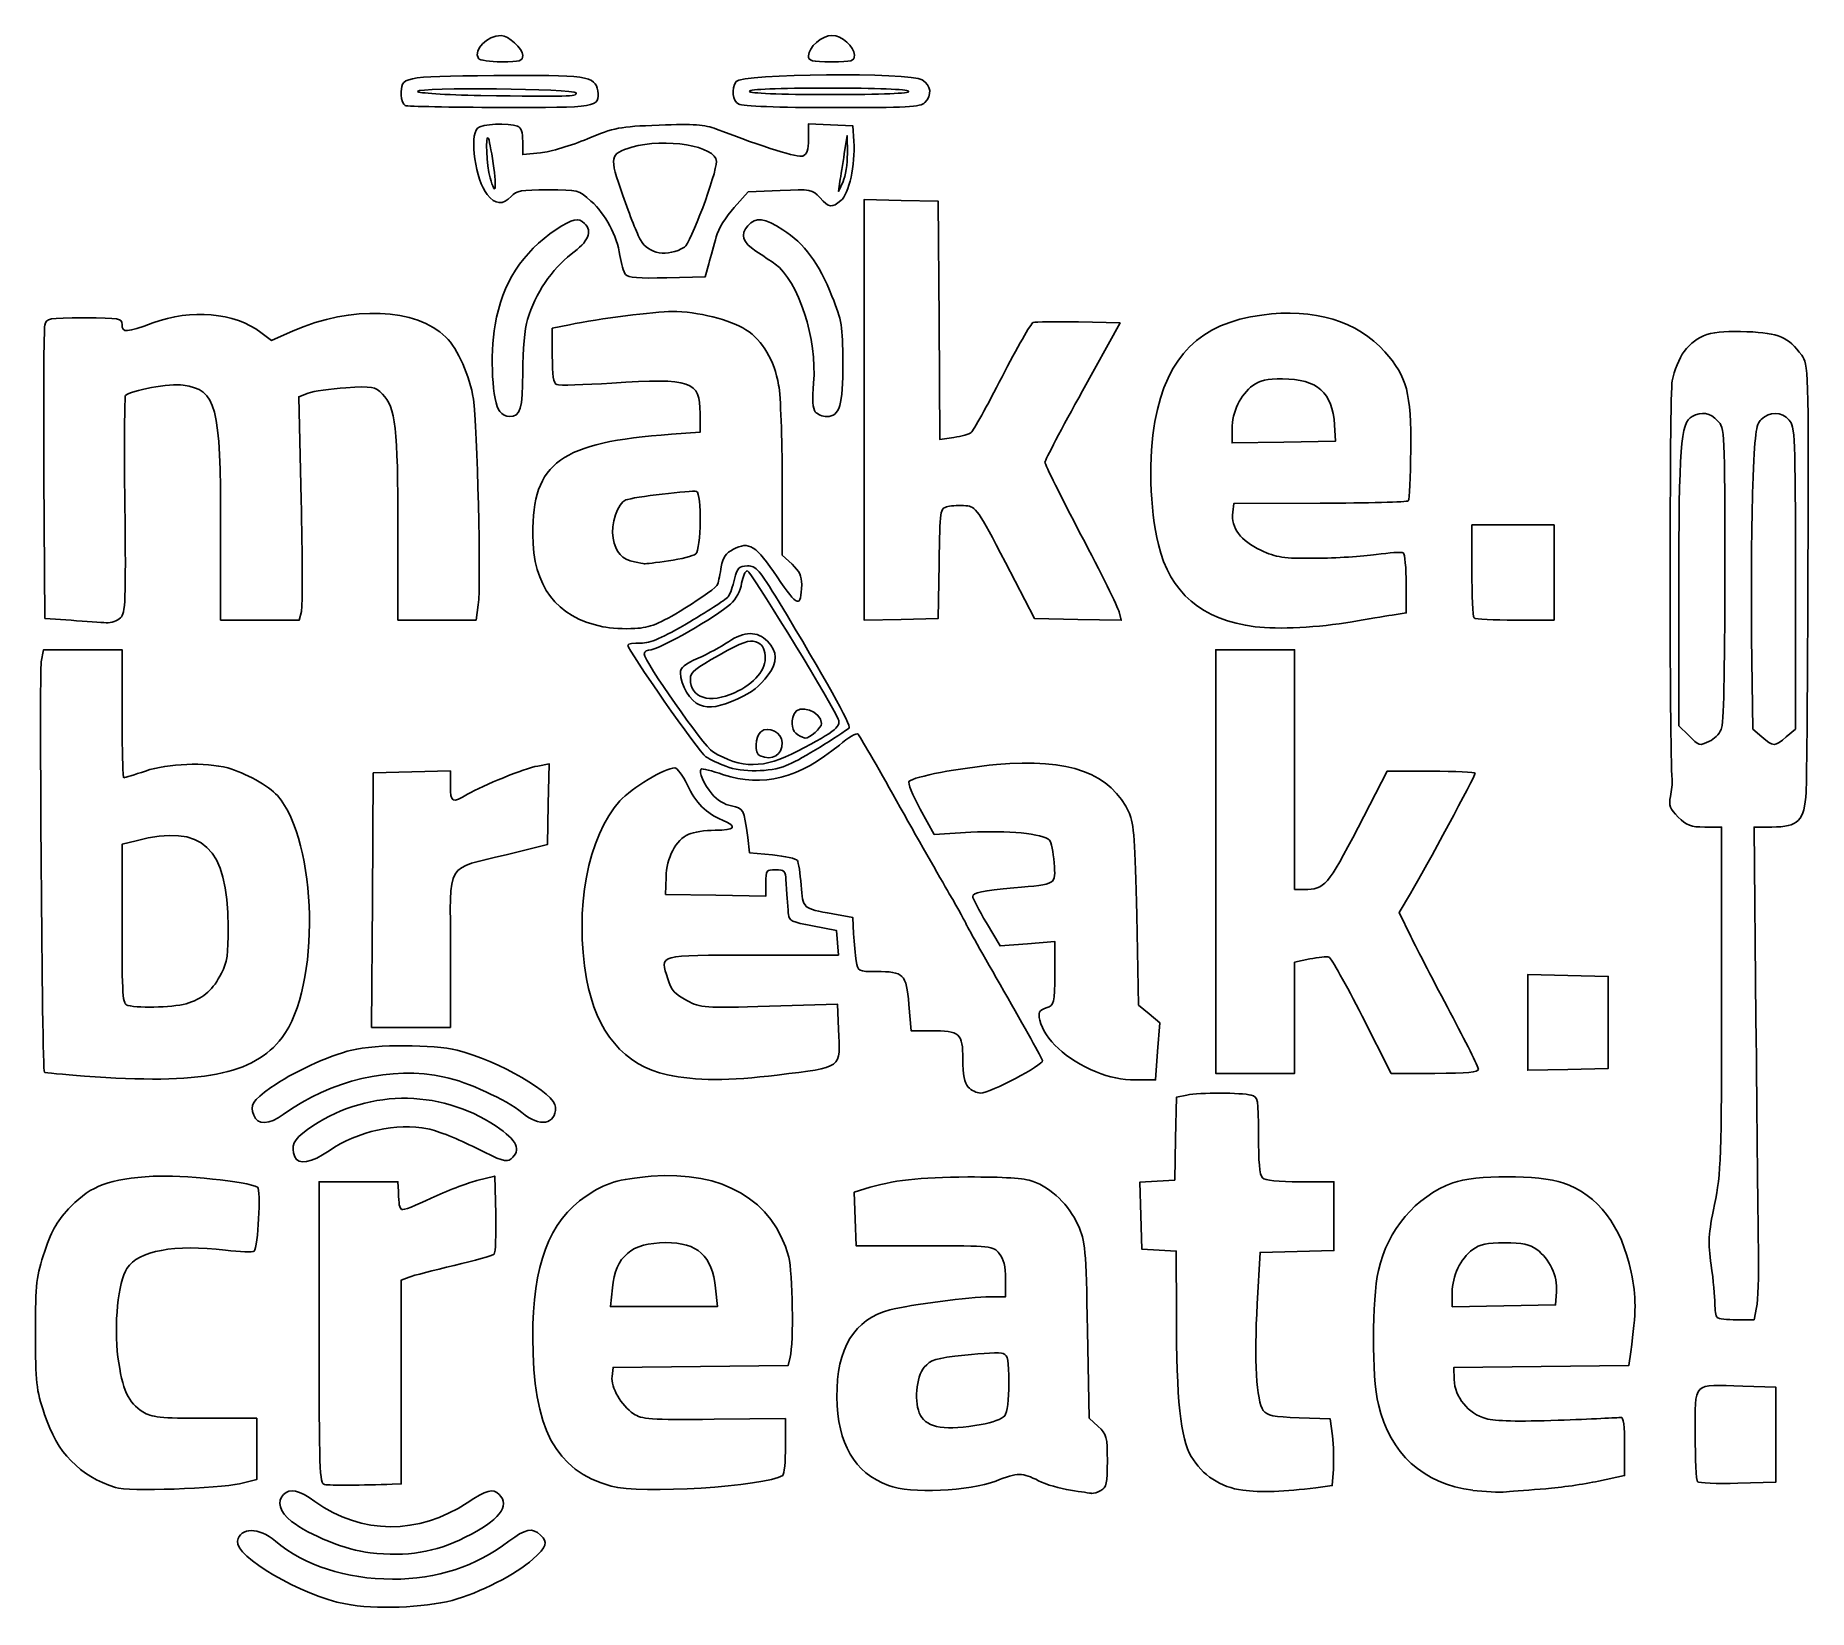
# Model space of a CAD drawing. Header units: millimetres. Extents: x 0 to 75, y -0.1 to 66.5.
import ezdxf

# ---------------------------------------------------------------- set-up
doc = ezdxf.new("R2010")
doc.units = ezdxf.units.MM
doc.layers.add('Layer_1', color=7, linetype='CONTINUOUS')

msp = doc.modelspace()

# ---------------------------------------------------------------- linework, layer by layer
at = {"layer": 'Layer_1', "color": 7}
for points in [[(18.751312, 65.505153)], [(32.707104, 65.618562)], [(22.882937, 64.045923)], [(36.942211, 64.115351)], [(15.662531, 63.513033)], [(29.756417, 63.57105)], [(34.350857, 61.477087)], [(19.376124, 61.066195)], [(27.464057, 57.524518)], [(24.970611, 56.3699)], [(19.654122, 50.577518)], [(32.994927, 50.564708)], [(26.79491, 44.26451)], [(1.533963, 41.750285)], [(24.008481, 41.47923)], [(51.591524, 41.480352)], [(60.848589, 41.852107)], [(29.582847, 38.690243)], [(28.102403, 38.171153)], [(32.255825, 36.910697)], [(74.043747, 36.818041)], [(30.658995, 36.019549)], [(32.246772, 36.218802)], [(70.801233, 36.637154)], [(29.214157, 35.578403)], [(63.116569, 24.749677), (63.116569, 26.771639), (64.817552, 26.732649), (66.518541, 26.693659), (66.518541, 24.749673), (66.518541, 22.805687), (64.817552, 22.766697), (63.116569, 22.727707)], [(6.507229, 25.575707)], [(26.747275, 22.535189)], [(2.095405, 22.483798)], [(39.463152, 22.018207)], [(10.990997, 19.067936)], [(71.123975, 12.275756)], [(40.006259, 7.749034)], [(70.294962, 5.328805)], [(3.408488, 5.083441)], [(12.250802, 5.215824)], [(24.368871, 5.142348)], [(51.064687, 4.973856)], [(14.16983, 2.328066)]]:
    msp.add_lwpolyline(points, close=True, dxfattribs=at)
for points in [[(32.707104, 62.103919), (32.707104, 62.739479), (33.644383, 62.698419), (34.581663, 62.657359), (34.623853, 62.000322)], [(34.350883, 61.477087), (34.340883, 62.240795), (34.221473, 61.477087)], [(20.626637, 61.998222), (20.626637, 61.438228), (21.381602, 61.516148)], [(34.039102, 60.29681), (33.976142, 59.880242), (34.168485, 60.29681)], [(31.507871, 59.924271), (30.163198, 59.865461), (29.562893, 59.202408)], [(35.067658, 50.64632), (35.067658, 59.542198), (36.629787, 59.502938), (38.191917, 59.463678), (38.228337, 54.428786), (38.264817, 49.393889), (38.853223, 49.483639)], [(28.491583, 56.825407), (28.333111, 56.269985), (26.722065, 56.231045)], [(9.555769, 53.924287), (10.005521, 53.581245), (10.921488, 53.984787)], [(21.876341, 52.942459), (21.876341, 54.098033), (22.605333, 54.247299)], [(44.126925, 54.36508), (45.881563, 54.32603), (44.293153, 51.451356)], [(11.554201, 51.35435), (11.160268, 51.199431), (11.261131, 46.84378)], [(26.909868, 49.614281), (28.124856, 49.699261), (28.124856, 50.498411)], [(38.229983, 44.152974), (38.191933, 41.828941), (36.629803, 41.789681), (35.067675, 41.750421), (35.067658, 50.64632)], [(50.619744, 49.844368), (50.619529, 49.250708), (52.806512, 49.288968), (54.99349, 49.327228), (54.949139, 50.012287)], [(1.533935, 41.750285), (0.423085, 41.828965), (0.384515, 47.869198)], [(31.59626, 47.69113), (31.59626, 44.509227), (32.012828, 44.120091)], [(54.335079, 46.701646), (50.688956, 46.688946), (50.645916, 46.316309)], [(60.756017, 43.865516), (60.756017, 45.786358), (62.491717, 45.786358), (64.227421, 45.786358), (64.227421, 43.77295), (64.227421, 41.759537), (62.584288, 41.759537)], [(11.270531, 42.123832), (11.179101, 41.75954), (9.515509, 41.75954), (7.851882, 41.75954), (7.851882, 45.640729)], [(18.748983, 42.412131), (18.651113, 41.75954), (17.000612, 41.75954), (15.350105, 41.75954), (15.350105, 45.640674)], [(45.841929, 42.104624), (45.930609, 41.751275), (44.09599, 41.790115), (42.261364, 41.828955), (41.035277, 44.189509)], [(74.043735, 36.81805), (74.433333, 37.153115), (74.433333, 43.537902)], [(57.978904, 43.290987), (57.978904, 42.061682), (57.388766, 41.973002)], [(69.503944, 43.061128), (69.503944, 37.294762), (69.909832, 36.888874)], [(0.268644, 39.989594), (0.366244, 40.509833), (2.026223, 40.509833), (3.686203, 40.509833), (3.686203, 37.802139)], [(49.925247, 31.553619), (49.925247, 40.509833), (51.591519, 40.509833), (53.257791, 40.509833), (53.257791, 35.441591), (53.257791, 30.373342), (53.665322, 30.373342)], [(72.582508, 41.018295), (72.628218, 37.152828), (73.017816, 36.817905)], [(14.272341, 29.922063), (14.308711, 35.302731), (15.940267, 35.341831), (17.571828, 35.380931), (17.571828, 34.751673)], [(21.262959, 35.591711), (21.746315, 35.682391), (21.707215, 33.977273), (21.668115, 32.272154), (19.932416, 31.843437)], [(55.94145, 32.996795), (57.167123, 35.372159), (59.030996, 35.372159)], [(39.565245, 32.788831), (38.022602, 32.698541), (37.43155, 33.769264)], [(71.309131, 25.75636), (71.309079, 33.011587), (70.604117, 33.011587)], [(73.440713, 33.011587), (72.687064, 33.011587), (72.766254, 24.923224)], [(4.27634, 32.432954), (3.686202, 32.281237), (3.686202, 28.90749)], [(31.186736, 31.830625), (30.220692, 31.927645), (30.137192, 32.57377)], [(53.903538, 27.433744), (53.257791, 27.296024), (53.257791, 24.946717), (53.257791, 22.597409), (51.591519, 22.597409), (49.925247, 22.597409), (49.925247, 31.553619)], [(26.685386, 30.886171), (26.666856, 30.165061), (28.784412, 30.126751), (30.901963, 30.088441), (30.901963, 30.647479)], [(58.153493, 30.194822), (57.67506, 29.391448), (58.169053, 28.389695)], [(17.571862, 27.799581), (17.571862, 24.54135), (15.903963, 24.54135), (14.236064, 24.54135), (14.272341, 29.922063)], [(34.61657, 28.498358), (34.58167, 29.192205), (33.735912, 29.342872)], [(46.583219, 29.281665), (46.662129, 25.482297), (47.108669, 25.109834), (47.555209, 24.737366), (47.469899, 23.528529), (47.384589, 22.319692), (46.537367, 22.322792)], [(32.880636, 28.828891), (33.887343, 28.637682), (33.930433, 28.116976), (33.973523, 27.596264), (30.350528, 27.596264)], [(43.121306, 26.841543), (43.121306, 28.176576), (41.965406, 28.080296), (40.809507, 27.984006), (40.229707, 28.959953)], [(31.064264, 25.439374), (33.934298, 25.528364), (33.980218, 24.468615)], [(37.871835, 24.402536), (37.047499, 24.402536), (36.950579, 25.513616)], [(59.191499, 22.597413), (57.349268, 22.597413), (56.113272, 25.021517)], [(44.869926, 22.663289), (44.869926, 22.663488)], [(48.262559, 12.418949), (48.258859, 15.084669), (47.529866, 15.126649), (46.800873, 15.168639), (46.761403, 16.584493), (46.721943, 18.000341), (47.455711, 18.042481), (48.18948, 18.084621), (48.22821, 19.838483), (48.26694, 21.592346), (48.696843, 21.678326)], [(9.254212, 20.827231), (9.254212, 20.826994)], [(12.017562, 11.637945), (12.017562, 18.015139), (13.683835, 18.015139), (15.350107, 18.015139), (15.367477, 17.598571)], [(18.682666, 18.062996), (19.446369, 18.25557), (19.485679, 16.654201)], [(53.49376, 18.015132), (54.923977, 18.015132), (54.923977, 16.561691), (54.923977, 15.10825), (53.361849, 15.069), (51.79972, 15.02974), (51.678594, 12.84992)], [(37.612913, 15.307284), (34.720517, 15.307284), (34.680367, 16.440291), (34.640217, 17.573298), (35.096912, 17.71559)], [(15.818162, 13.981495), (15.488959, 13.856333), (15.488959, 9.548356), (15.488959, 5.240384), (15.107107, 5.226634)], [(24.418453, 13.528862), (24.336893, 12.738609), (26.597444, 12.738609), (28.85799, 12.738609), (28.778061, 13.513071)], [(40.3789, 13.154016), (41.038466, 13.155016), (41.038466, 13.903343)], [(59.923095, 13.325259), (59.922879, 12.731599), (62.109863, 12.769859), (64.296846, 12.808119), (64.334822, 13.363502)], [(72.791513, 12.703898), (72.685129, 12.183186), (71.950819, 12.183186)], [(44.505372, 11.732697), (44.579242, 8.019251), (44.961099, 7.665539)], [(31.933064, 10.594591), (31.844994, 10.243682), (28.145088, 10.206732), (24.445182, 10.169782), (24.400942, 9.784986)], [(67.471211, 10.831393), (67.390151, 10.243491), (63.691184, 10.206541), (59.992212, 10.169591), (60.007742, 9.652433)], [(72.211637, 9.377231), (73.600195, 9.336661), (73.600195, 7.323248), (73.600195, 5.309835), (71.99595, 5.270945)], [(7.192317, 8.018006), (9.3793, 8.017486), (9.3793, 6.722202), (9.3793, 5.426919), (8.650302, 5.24937)], [(28.714987, 7.975771), (31.735101, 8.003481), (31.735101, 6.838429)], [(53.446301, 8.039107), (54.768418, 7.991297), (54.856538, 7.275425)], [(67.212734, 6.83853), (67.212734, 5.590306), (66.101884, 5.357248)], [(54.899628, 5.866541), (54.854598, 5.173529), (54.160316, 5.082449)], [(43.786458, 4.973746), (43.786508, 4.97393)], [(60.793461, 4.969932), (60.79355, 4.970151)], [(13.130448, 0.167175), (13.130448, 0.16744)]]:
    msp.add_lwpolyline(points, dxfattribs=at)
for points in [[(18.751312, 65.505153), (18.526515, 65.868883), (19.127165, 66.475902), (19.711877, 66.475902)], [(19.711877, 66.475902), (20.019736, 66.475902), (20.626637, 65.916468), (20.626637, 65.632689)], [(32.707104, 65.618562), (32.707104, 65.975831), (33.284248, 66.475902), (33.696581, 66.475902)], [(33.696581, 66.475902), (34.119358, 66.475902), (34.65109, 66.008772), (34.65109, 65.637358)], [(19.732266, 65.365055), (19.240361, 65.365055), (18.798933, 65.428095), (18.751312, 65.505153)], [(20.626637, 65.632689), (20.626637, 65.396115), (20.52284, 65.365055), (19.732266, 65.365055)], [(33.6791, 65.365055), (32.830613, 65.365055), (32.707104, 65.397265), (32.707104, 65.618562)], [(34.65109, 65.637358), (34.65109, 65.392792), (34.55209, 65.365055), (33.6791, 65.365055)], [(15.491086, 63.953352), (15.495786, 64.747869), (15.444116, 64.737022), (19.406416, 64.777399)], [(19.406416, 64.777399), (23.323835, 64.817319), (23.707031, 64.761589), (23.796269, 64.138946)], [(29.756417, 63.571049), (29.492506, 63.724764), (29.439484, 64.199803), (29.649177, 64.531919)], [(29.649177, 64.531919), (29.852578, 64.854076), (37.030017, 64.920511), (37.512007, 64.604699)], [(37.512007, 64.604699), (37.894743, 64.353923), (37.942107, 63.954804), (37.626573, 63.639274)], [(15.662531, 63.513032), (15.567071, 63.551552), (15.489921, 63.749697), (15.491086, 63.953352)], [(22.882937, 64.045923), (22.837487, 64.227159), (16.183243, 64.292532), (16.183243, 64.111743)], [(16.183243, 64.111743), (16.183243, 64.037973), (17.330677, 63.963648), (18.856221, 63.938594)], [(18.856221, 63.938594), (22.564451, 63.877694), (22.922728, 63.887244), (22.882937, 64.045923)], [(23.796269, 64.138946), (23.896944, 63.436475), (23.802169, 63.420232), (19.672353, 63.432033)], [(33.532048, 64.254207), (31.408388, 64.254207), (30.207696, 64.204057), (30.207696, 64.115351)], [(30.207696, 64.115351), (30.207696, 64.026551), (31.43699, 63.976495), (33.617865, 63.976495)], [(36.942211, 64.115351), (36.888871, 64.201661), (35.598498, 64.254207), (33.532048, 64.254207)], [(33.617865, 63.976495), (35.855949, 63.976495), (36.998534, 64.024225), (36.942211, 64.115351)], [(19.672353, 63.432033), (17.562417, 63.438033), (15.757994, 63.474513), (15.662531, 63.513033)], [(33.703897, 63.425294), (31.44704, 63.427894), (29.904455, 63.484824), (29.756417, 63.57105)], [(37.626573, 63.639274), (37.438892, 63.45159), (36.89025, 63.421662), (33.703897, 63.425294)], [(19.119592, 59.747018), (18.636709, 60.360908), (18.366804, 62.216544), (18.710424, 62.560161)], [(18.710424, 62.560161), (18.883936, 62.733676), (20.025068, 62.789061), (20.406993, 62.642501)], [(19.165408, 62.151465), (19.038278, 62.278594), (19.102008, 60.986634), (19.248968, 60.45736)], [(20.406993, 62.642501), (20.557036, 62.584921), (20.626637, 62.380771), (20.626637, 61.998222)], [(23.360304, 62.105441), (24.504212, 62.58346), (24.701766, 62.621331), (26.389157, 62.686063)], [(26.389157, 62.686063), (27.881328, 62.743303), (28.30262, 62.713843), (28.819138, 62.516156)], [(28.819138, 62.516156), (30.857364, 61.736048), (32.262721, 61.297837), (32.470551, 61.377591)], [(19.376124, 61.066195), (19.296634, 61.62669), (19.201809, 62.115061), (19.165408, 62.151465)], [(21.381602, 61.516148), (21.796837, 61.559008), (22.687251, 61.824185), (23.360304, 62.105441)], [(25.241948, 61.749948), (24.286689, 61.461084), (24.272655, 61.385802), (24.860841, 59.705043)], [(28.817668, 61.149584), (28.820768, 61.799321), (26.624655, 62.168069), (25.241948, 61.749948)], [(32.470551, 61.377591), (32.645712, 61.444801), (32.707104, 61.633319), (32.707104, 62.103919)], [(34.221473, 61.477087), (34.155803, 61.057047), (34.073734, 60.525923), (34.039102, 60.29681)], [(34.623853, 62.000322), (34.688183, 60.999147), (34.424136, 59.782008), (34.081078, 59.498385)], [(34.168485, 60.29681), (34.274271, 60.525923), (34.356341, 61.057047), (34.350857, 61.477087)], [(19.248968, 60.45736), (19.47587, 59.640221), (19.53691, 59.932501), (19.376124, 61.066195)], [(27.464057, 57.524518), (27.715068, 57.673701), (28.815044, 60.619508), (28.817668, 61.149584)], [(33.189751, 59.619235), (32.861976, 59.972909), (32.814953, 59.981438), (31.507871, 59.924271)], [(20.140636, 59.671958), (19.801299, 59.296992), (19.453471, 59.322562), (19.119592, 59.747018)], [(21.689178, 59.94967), (20.568309, 59.94967), (20.357797, 59.91192), (20.140636, 59.671958)], [(23.512064, 59.474751), (22.992659, 59.944003), (22.970906, 59.94967), (21.689178, 59.94967)], [(24.73484, 57.171361), (24.603296, 58.031446), (24.136656, 58.91047), (23.512064, 59.474751)], [(24.860841, 59.705043), (25.147834, 58.884953), (25.481466, 58.043028), (25.602246, 57.834098)], [(34.081078, 59.498385), (33.690992, 59.17588), (33.587652, 59.189891), (33.189751, 59.619235)], [(22.040213, 58.267185), (22.745972, 58.737185), (22.981014, 58.789451), (23.237126, 58.533339)], [(23.237126, 58.533339), (23.589463, 58.181002), (23.415451, 57.775719), (22.674761, 57.223562)], [(29.562893, 59.202408), (29.217521, 58.82093), (28.896232, 58.293365), (28.806322, 57.960095)], [(30.147622, 58.432582), (30.487195, 58.807804), (30.84245, 58.767112), (31.628017, 58.263015)], [(19.458976, 54.237234), (19.768614, 56.012845), (20.596911, 57.306016), (22.040213, 58.267185)], [(25.602246, 57.834098), (25.95125, 57.230367), (26.746594, 57.098117), (27.464057, 57.524518)], [(28.806322, 57.960095), (28.720372, 57.641501), (28.578743, 57.130893), (28.491583, 56.825407)], [(30.486371, 57.356092), (29.917855, 57.722045), (29.811234, 58.060876), (30.147622, 58.432582)], [(31.628017, 58.263015), (32.528019, 57.685485), (33.154464, 56.838047), (33.70161, 55.457922)], [(22.674761, 57.223562), (21.870069, 56.623697), (21.151688, 55.552801), (20.830546, 54.474369)], [(24.970637, 56.369899), (24.893407, 56.467689), (24.787305, 56.828347), (24.73484, 57.171361)], [(31.297575, 56.813648), (31.118185, 56.940273), (30.753143, 57.184372), (30.486371, 57.356092)], [(26.722065, 56.231045), (25.539757, 56.202445), (25.073652, 56.239445), (24.970611, 56.3699)], [(32.922676, 51.779696), (33.08627, 53.621517), (32.279516, 56.120553), (31.297575, 56.813648)], [(4.991973, 54.326003), (6.58876, 54.927037), (8.456665, 54.762619), (9.555769, 53.924287)], [(10.921488, 53.984787), (13.38396, 55.06968), (16.126392, 54.958425), (17.378232, 53.72286)], [(22.605333, 54.247299), (23.845008, 54.501134), (26.215434, 54.80691), (26.944584, 54.807046)], [(26.944584, 54.807046), (28.010201, 54.807251), (29.427476, 54.456247), (30.065273, 54.034174)], [(33.70161, 55.457922), (34.117102, 54.409876), (34.1509, 54.202524), (34.157727, 52.659724)], [(51.869233, 54.657502), (54.061039, 54.95573), (55.945674, 54.393601), (57.072447, 53.105528)], [(0.384515, 47.869198), (0.363315, 51.19133), (0.380315, 54.050023), (0.421885, 54.221862)], [(0.421885, 54.221862), (0.495135, 54.523308), (0.553827, 54.534287), (2.092004, 54.534287)], [(2.092004, 54.534287), (3.593632, 54.534287), (3.686204, 54.518177), (3.686204, 54.256573)], [(3.686204, 54.256573), (3.686204, 53.896196), (3.87704, 53.906341), (4.991973, 54.326003)], [(19.654122, 50.577518), (19.336974, 50.959658), (19.231697, 52.933931), (19.458976, 54.237234)], [(20.830546, 54.474369), (20.704518, 54.051147), (20.626637, 53.199926), (20.626637, 52.245732)], [(30.065273, 54.034174), (30.78315, 53.559111), (31.252939, 52.76427), (31.446689, 51.696953)], [(40.890709, 52.042597), (41.521993, 53.270999), (42.113601, 54.304875), (42.205395, 54.3401)], [(42.205395, 54.3401), (42.297185, 54.37532), (43.161878, 54.38655), (44.126925, 54.36508)], [(47.349935, 50.16032), (47.875706, 52.942475), (49.239603, 54.299697), (51.869233, 54.657502)], [(69.729657, 53.111372), (70.281054, 53.834288), (70.863845, 54.019294), (72.38073, 53.952953)], [(17.378232, 53.72286), (17.886631, 53.221068), (18.392448, 52.080634), (18.538933, 51.105905)], [(72.38073, 53.952953), (73.761747, 53.892553), (74.114797, 53.740562), (74.702542, 52.953399)], [(22.063819, 51.714938), (21.927195, 51.767368), (21.876341, 52.100359), (21.876341, 52.942459)], [(34.157727, 52.659724), (34.165827, 50.827328), (34.030723, 50.368602), (33.482932, 50.368602)], [(57.072447, 53.105528), (58.022542, 52.019428), (58.190245, 51.383684), (58.171069, 48.940792)], [(69.223073, 51.872626), (69.302403, 52.301769), (69.522325, 52.839542), (69.729657, 53.111372)], [(74.702542, 52.953399), (74.985089, 52.574985), (74.988516, 52.458026), (74.964638, 44.00577)], [(6.268105, 51.693038), (5.722885, 51.774798), (4.050662, 51.474182), (3.832524, 51.255189)], [(20.626637, 52.245732), (20.626637, 50.666085), (20.536907, 50.368606), (20.06044, 50.368606)], [(24.389656, 51.779498), (23.213562, 51.704418), (22.166933, 51.675371), (22.063819, 51.714938)], [(28.124856, 50.498411), (28.124856, 51.874221), (27.771585, 51.99539), (24.389656, 51.779498)], [(32.994926, 50.564708), (32.883571, 50.698881), (32.860753, 51.082559), (32.922676, 51.779696)], [(39.592271, 49.691264), (39.675131, 49.756094), (40.259421, 50.814195), (40.890709, 52.042597)], [(52.747266, 51.959631), (52.092156, 51.963831), (51.797008, 51.897531), (51.497562, 51.677866)], [(54.949139, 50.012287), (54.860099, 51.387719), (54.224775, 51.949602), (52.747266, 51.959631)], [(69.219373, 35.025), (69.107389, 36.365669), (69.110595, 51.264571), (69.223073, 51.872626)], [(3.832524, 51.255189), (3.790224, 51.212729), (3.777914, 49.132458), (3.805184, 46.632352)], [(7.851882, 45.640729), (7.851882, 50.863445), (7.690619, 51.479719), (6.268105, 51.693038)], [(13.150873, 51.582354), (12.489365, 51.542154), (11.770863, 51.439553), (11.554201, 51.35435)], [(14.696633, 51.312417), (14.371014, 51.638036), (14.292592, 51.651728), (13.150873, 51.582354)], [(15.350105, 45.640674), (15.350105, 49.866749), (15.246948, 50.762102), (14.696633, 51.312417)], [(18.538933, 51.105905), (18.705623, 49.996703), (18.869464, 43.215558), (18.748983, 42.412131)], [(31.446689, 51.696953), (31.528949, 51.243795), (31.59626, 49.441178), (31.59626, 47.69113)], [(44.293153, 51.451356), (43.419528, 49.870287), (42.704742, 48.510226), (42.704742, 48.429001)], [(51.497562, 51.677866), (50.967829, 51.289276), (50.620006, 50.562776), (50.619744, 49.844368)], [(20.06044, 50.368606), (19.932323, 50.368606), (19.74948, 50.462616), (19.654122, 50.577518)], [(33.482932, 50.368602), (33.304045, 50.368602), (33.084444, 50.456852), (32.994927, 50.564708)], [(70.062053, 50.370021), (69.58403, 50.114187), (69.503944, 49.065417), (69.503944, 43.061128)], [(71.146012, 50.186065), (70.822068, 50.530886), (70.473252, 50.590085), (70.062053, 50.370021)], [(72.991018, 50.245391), (72.761225, 50.015597), (72.717152, 49.669574), (72.632888, 47.433558)], [(74.168813, 50.215061), (73.840565, 50.577883), (73.336485, 50.590867), (72.991018, 50.245391)], [(21.049298, 45.379305), (21.031668, 48.423571), (22.226064, 49.286684), (26.909868, 49.614281)], [(38.853223, 49.483639), (39.176842, 49.533029), (39.509414, 49.626434), (39.592271, 49.691264)], [(47.499496, 44.956444), (47.141901, 46.448606), (47.076767, 48.71483), (47.349935, 50.16032)], [(71.44793, 43.666365), (71.44793, 49.839218), (71.44693, 49.86601), (71.146012, 50.186065)], [(74.433333, 43.537902), (74.433333, 49.621647), (74.420843, 49.936471), (74.168813, 50.215061)], [(58.171069, 48.940792), (58.162169, 47.811821), (58.115859, 46.849025), (58.068075, 46.801246)], [(42.704742, 48.429001), (42.704742, 48.347771), (43.390653, 46.971063), (44.228995, 45.369646)], [(27.973623, 47.202196), (27.79851, 47.260566), (25.286076, 46.956538), (24.983245, 46.840329)], [(72.632888, 47.433558), (72.580038, 46.031171), (72.557358, 43.144306), (72.582508, 41.018295)], [(3.805184, 46.632352), (3.849954, 42.521614), (3.832424, 42.064405), (3.621694, 41.853688)], [(11.261131, 46.84378), (11.316611, 44.448174), (11.320851, 42.324194), (11.270531, 42.123832)], [(24.983245, 46.840329), (24.645991, 46.710911), (24.346991, 45.812163), (24.446081, 45.225677)], [(27.940453, 44.556476), (28.173401, 44.7498), (28.203173, 47.125674), (27.973623, 47.202196)], [(38.592622, 46.558472), (38.270567, 46.477642), (38.267748, 46.458942), (38.229983, 44.152974)], [(39.363195, 46.595002), (39.117899, 46.619722), (38.771141, 46.603302), (38.592622, 46.558472)], [(41.035277, 44.189509), (39.864373, 46.443825), (39.78912, 46.552083), (39.363195, 46.595002)], [(58.068075, 46.801246), (58.020265, 46.753486), (56.340442, 46.708646), (54.335079, 46.701646)], [(50.645916, 46.316309), (50.570266, 45.661441), (50.983663, 45.100744), (51.826713, 44.714783)], [(24.008481, 41.479221), (22.035243, 41.897484), (21.062051, 43.18012), (21.049298, 45.379305)], [(24.446081, 45.225677), (24.545751, 44.635717), (24.833984, 44.314591), (25.347757, 44.221086)], [(31.387973, 43.583536), (30.484113, 44.923644), (30.202936, 45.101507), (29.534601, 44.755899)], [(44.228995, 45.369646), (45.067332, 43.76823), (45.793153, 42.298972), (45.841929, 42.104624)], [(25.764325, 44.141746), (25.802535, 44.132846), (26.266274, 44.188086), (26.79491, 44.26451)], [(26.794893, 44.264514), (27.323529, 44.340924), (27.839034, 44.472302), (27.940453, 44.556476)], [(29.534601, 44.755899), (29.211816, 44.588983), (29.088145, 44.410542), (29.021525, 44.015607)], [(51.591519, 41.480328), (49.33927, 41.76562), (47.989364, 42.912351), (47.499496, 44.956444)], [(51.826713, 44.714783), (52.512251, 44.400931), (52.76859, 44.363129), (54.142674, 44.373242)], [(54.142674, 44.373242), (54.992483, 44.379442), (56.145947, 44.450582), (56.70593, 44.531194)], [(56.70593, 44.531194), (57.265913, 44.611814), (57.781413, 44.642338), (57.851491, 44.599034)], [(57.851491, 44.599034), (57.921571, 44.555734), (57.978904, 43.9671), (57.978904, 43.290987)], [(25.347757, 44.221086), (25.538683, 44.186346), (25.72614, 44.150636), (25.764325, 44.141746)], [(29.021525, 44.015607), (28.973245, 43.729407), (28.90793, 43.401516), (28.876379, 43.286955)], [(29.332234, 42.76718), (29.393704, 42.86213), (29.506476, 43.189757), (29.582847, 43.495239)], [(29.582847, 43.495239), (29.705405, 43.985485), (29.769511, 44.050661), (30.129121, 44.050661)], [(30.12296, 43.842378), (30.03634, 43.842378), (29.927589, 43.605405), (29.881275, 43.315773)], [(33.938954, 37.637936), (33.284096, 38.906386), (30.248253, 43.842378), (30.12296, 43.842378)], [(30.129121, 44.050661), (30.499018, 44.050661), (30.621761, 43.909975), (31.461714, 42.523248)], [(32.419634, 43.265963), (32.398324, 42.250166), (32.258203, 42.293295), (31.387973, 43.583536)], [(32.012828, 44.120091), (32.322051, 43.83123), (32.426882, 43.611141), (32.419634, 43.265963)], [(60.848587, 41.852109), (60.797677, 41.903019), (60.756017, 42.809058), (60.756017, 43.865516)], [(71.293762, 37.129683), (71.39939, 37.361518), (71.44793, 39.419481), (71.44793, 43.666365)], [(74.964638, 44.00577), (74.951308, 39.295458), (74.915308, 35.01041), (74.884628, 34.483448)], [(28.876379, 43.286955), (28.844839, 43.1724), (28.219049, 42.712881), (27.485758, 42.265795)], [(27.68909, 41.691046), (28.531353, 42.187973), (29.270768, 42.672237), (29.332234, 42.76718)], [(29.881275, 43.315773), (29.829635, 42.992794), (29.648269, 42.65353), (29.412247, 42.438385)], [(27.485758, 42.265795), (26.348799, 41.5726), (26.037035, 41.445874), (25.368264, 41.40507)], [(29.412247, 42.438385), (28.844071, 41.92046), (26.386763, 40.509833), (26.052711, 40.509833)], [(31.461714, 42.523248), (33.396248, 39.329417), (34.536204, 37.277442), (34.422205, 37.194207)], [(3.016751, 41.646142), (2.812185, 41.660152), (2.144931, 41.707012), (1.533963, 41.750285)], [(3.621694, 41.853688), (3.493541, 41.725535), (3.221311, 41.63214), (3.016751, 41.646142)], [(25.368264, 41.40507), (24.936934, 41.37878), (24.325031, 41.41207), (24.008481, 41.47923)], [(25.613865, 40.787544), (26.033792, 40.787544), (26.50663, 40.993406), (27.68909, 41.691046)], [(29.326262, 40.844421), (29.995221, 41.29899), (30.535833, 41.305167), (30.977718, 40.863261)], [(55.687778, 41.690733), (54.271882, 41.443983), (52.569046, 41.356523), (51.591524, 41.480352)], [(57.388766, 41.973002), (57.064187, 41.924252), (56.298746, 41.797206), (55.687778, 41.690733)], [(62.584288, 41.759537), (61.68057, 41.759537), (60.899506, 41.801207), (60.848589, 41.852107)], [(25.070025, 40.706354), (25.070025, 40.751014), (25.314755, 40.787544), (25.613865, 40.787544)], [(28.371947, 35.98436), (28.083343, 36.17346), (25.070025, 40.482727), (25.070025, 40.706354)], [(26.052711, 40.509833), (25.894087, 40.509833), (25.764307, 40.429293), (25.764307, 40.330863)], [(28.044324, 40.151892), (28.458257, 40.334951), (29.035128, 40.646588), (29.326262, 40.844421)], [(30.482135, 40.835499), (30.192996, 40.936494), (29.920788, 40.839699), (28.925396, 40.28258)], [(30.877301, 40.247691), (30.843451, 40.599539), (30.747049, 40.74297), (30.482135, 40.835499)], [(30.977718, 40.863261), (31.400993, 40.439985), (31.411463, 39.973371), (31.009368, 39.452403)], [(0.400471, 22.643168), (0.310751, 22.732888), (0.183079, 39.533487), (0.268644, 39.989594)], [(25.764307, 40.330863), (25.764307, 40.014423), (28.269598, 36.434747), (28.655161, 36.200272)], [(27.29172, 39.525862), (27.29172, 39.747211), (27.476138, 39.900613), (28.044324, 40.151892)], [(28.925396, 40.28258), (27.934644, 39.72795), (27.718107, 39.547185), (27.713678, 39.271061)], [(29.582847, 38.690243), (30.431937, 39.083363), (30.931467, 39.684381), (30.877301, 40.247691)], [(28.102415, 38.171175), (27.71573, 38.3092), (27.29172, 39.01773), (27.29172, 39.525862)], [(27.713678, 39.271061), (27.700768, 38.467115), (28.538606, 38.206778), (29.582847, 38.690243)], [(31.009368, 39.452403), (30.58401, 38.901274), (30.365363, 38.728622), (29.721689, 38.435599)], [(29.721689, 38.435599), (28.952596, 38.085488), (28.533944, 38.017121), (28.102403, 38.171153)], [(32.097112, 37.790782), (32.272834, 38.248705), (33.262532, 37.902855), (33.262532, 37.38353)], [(3.686203, 37.802139), (3.686203, 36.312912), (3.719423, 35.09445), (3.760013, 35.09445)], [(32.255825, 36.910697), (32.007873, 37.05512), (31.946145, 37.39738), (32.097112, 37.790782)], [(32.246772, 36.218814), (33.916036, 37.097949), (34.126574, 37.274517), (33.938954, 37.637936)], [(30.65898, 36.019549), (30.415311, 36.117869), (30.442349, 36.829834), (30.69782, 37.041847)], [(30.69782, 37.041847), (31.011741, 37.302373), (31.596274, 37.003957), (31.596274, 36.583184)], [(34.422205, 37.194207), (33.703781, 36.669643), (32.237226, 35.792854), (31.767017, 35.606793)], [(32.57207, 36.764942), (32.53177, 36.767042), (32.389473, 36.832852), (32.255825, 36.910697)], [(33.262532, 37.38353), (33.262532, 37.211681), (32.75229, 36.754556), (32.57207, 36.764942)], [(34.013581, 36.478945), (34.388468, 36.792965), (34.743293, 37.000444), (34.802082, 36.940017)], [(34.802082, 36.940017), (34.860872, 36.879587), (35.593154, 35.611691), (36.429382, 34.122459)], [(69.909832, 36.888874), (70.373344, 36.425361), (70.350531, 36.431801), (70.801233, 36.637154)], [(70.801233, 36.637154), (70.98733, 36.721944), (71.208968, 36.943585), (71.293762, 37.129683)], [(73.017816, 36.817905), (73.500479, 36.402969), (73.561131, 36.402979), (74.043747, 36.818041)], [(29.214157, 35.578404), (28.935005, 35.681072), (28.556008, 35.863753), (28.371947, 35.98436)], [(28.655161, 36.200272), (29.864974, 35.464541), (30.823996, 35.46949), (32.246772, 36.218802)], [(29.115365, 35.225468), (30.749503, 34.672003), (32.343299, 35.079864), (34.013581, 36.478945)], [(31.596274, 36.583184), (31.596274, 36.049321), (31.190276, 35.805169), (30.658995, 36.019549)], [(3.760013, 35.09445), (3.800583, 35.09445), (4.215092, 35.222892), (4.681097, 35.379873)], [(4.681097, 35.379873), (5.639222, 35.702647), (7.198039, 35.759852), (8.155539, 35.507381)], [(8.155539, 35.507381), (8.861886, 35.321137), (9.895999, 34.745955), (10.253604, 34.340424)], [(18.294723, 34.394446), (18.95274, 34.782684), (20.693703, 35.484917), (21.262959, 35.591711)], [(24.733958, 34.116424), (25.229531, 34.664972), (26.638074, 35.511018), (27.055744, 35.511018)], [(27.055744, 35.511018), (27.15942, 35.511018), (27.393239, 35.192925), (27.575332, 34.804146)], [(28.62883, 34.404145), (28.274604, 34.825116), (28.047797, 35.341382), (28.165412, 35.458992)], [(28.165412, 35.458992), (28.201672, 35.495262), (28.629134, 35.390152), (29.115365, 35.225468)], [(31.767017, 35.606793), (31.066548, 35.329614), (29.925101, 35.316924), (29.214157, 35.578403)], [(36.960784, 34.944466), (37.195007, 35.147914), (39.04668, 35.503032), (40.650484, 35.652094)], [(40.650484, 35.652094), (43.736362, 35.938908), (45.503471, 35.289565), (46.275933, 33.584982)], [(60.894875, 35.282829), (60.894875, 35.169922), (58.792008, 31.266998), (58.153493, 30.194822)], [(59.030996, 35.372159), (60.056129, 35.372159), (60.894875, 35.331959), (60.894875, 35.282829)], [(17.571828, 34.751673), (17.571828, 34.044046), (17.642048, 34.00935), (18.294723, 34.394446)], [(27.575332, 34.804146), (27.932665, 34.041219), (28.390898, 33.581737), (29.078404, 33.29696)], [(37.43155, 33.769264), (37.106467, 34.358164), (36.894627, 34.887004), (36.960784, 34.944466)], [(69.149863, 34.300431), (69.200873, 34.5462), (69.232123, 34.872254), (69.219373, 35.025)], [(74.884628, 34.483448), (74.814118, 33.273278), (74.557393, 33.011587), (73.440713, 33.011587)], [(10.253604, 34.340424), (11.965278, 32.399351), (12.084782, 26.233315), (10.451872, 24.110442)], [(23.326512, 26.595764), (22.800605, 29.545014), (23.374532, 32.611689), (24.733958, 34.116424)], [(29.453663, 33.903203), (29.169599, 33.956493), (28.833999, 34.160313), (28.62883, 34.404145)], [(30.137192, 32.57377), (29.982446, 33.771172), (29.963763, 33.807509), (29.453663, 33.903203)], [(36.429382, 34.122459), (37.265603, 32.633231), (38.269828, 30.863094), (38.660995, 30.188828)], [(69.478158, 33.432584), (69.122048, 33.788694), (69.071446, 33.922453), (69.149863, 34.300431)], [(8.172095, 28.785225), (8.153465, 32.174417), (7.101608, 33.159302), (4.27634, 32.432954)], [(29.078404, 33.29696), (29.725658, 33.02886), (29.607103, 32.87275), (28.756244, 32.87275)], [(46.275933, 33.584982), (46.462697, 33.172849), (46.518683, 32.388803), (46.583219, 29.281665)], [(53.665322, 30.373342), (54.535016, 30.373342), (54.66519, 30.523386), (55.94145, 32.996795)], [(70.604117, 33.011587), (70.004317, 33.011587), (69.836351, 33.074387), (69.478158, 33.432584)], [(27.641983, 32.710054), (27.096244, 32.461399), (26.706766, 31.718808), (26.685386, 30.886171)], [(28.756244, 32.87275), (28.339797, 32.87275), (27.838383, 32.79954), (27.641983, 32.710054)], [(42.893774, 32.461544), (42.625922, 32.729397), (41.104949, 32.878946), (39.565245, 32.788831)], [(43.093223, 31.500727), (43.060583, 31.952132), (42.970822, 32.384502), (42.893774, 32.461544)], [(19.932416, 31.843437), (17.312931, 31.19643), (17.571862, 31.640005), (17.571862, 27.799581)], [(32.238818, 31.594408), (32.191478, 31.670968), (31.718065, 31.777267), (31.186736, 31.830625)], [(32.397101, 30.55511), (32.357371, 31.050164), (32.286135, 31.517843), (32.238818, 31.594408)], [(41.385607, 30.440164), (43.229238, 30.598961), (43.161496, 30.556887), (43.093223, 31.500727)], [(30.901963, 30.647479), (30.901963, 31.176062), (30.924633, 31.206517), (31.318531, 31.206517)], [(31.318531, 31.206517), (31.691561, 31.206517), (31.73733, 31.159337), (31.756438, 30.755238)], [(31.756438, 30.755238), (31.768198, 30.507034), (31.792438, 30.147744), (31.810378, 29.956813)], [(33.735912, 29.342872), (32.451886, 29.571616), (32.477943, 29.548026), (32.397101, 30.55511)], [(38.660995, 30.188828), (39.052157, 29.514558), (39.372202, 28.938962), (39.372202, 28.909724)], [(39.649907, 30.074162), (39.649907, 30.238165), (40.070742, 30.32691), (41.385607, 30.440164)], [(40.229707, 28.959953), (39.910817, 29.496724), (39.649907, 29.998117), (39.649907, 30.074162)], [(31.810378, 29.956813), (31.828328, 29.765887), (31.849948, 29.477021), (31.858448, 29.314892)], [(31.858448, 29.314892), (31.871728, 29.061923), (32.016746, 28.992978), (32.880636, 28.828891)], [(3.686202, 28.90749), (3.686202, 25.811163), (3.706202, 25.528526), (3.9292, 25.470246)], [(7.891752, 26.832517), (8.129402, 27.290791), (8.178435, 27.632338), (8.172095, 28.785225)], [(34.727, 27.353228), (34.68544, 27.601432), (34.63577, 28.116738), (34.61657, 28.498358)], [(39.372202, 28.909724), (39.372202, 28.880494), (40.090557, 27.605146), (40.968543, 26.07564)], [(58.169053, 28.389695), (58.440753, 27.838734), (59.194133, 26.38818), (59.843229, 25.166249)], [(30.350528, 27.596264), (26.287432, 27.596264), (26.426905, 27.635254), (26.757032, 26.591967)], [(35.569074, 26.901944), (34.812324, 26.901944), (34.801565, 26.907744), (34.727, 27.353228)], [(54.713284, 27.508544), (54.623084, 27.543124), (54.258704, 27.509544), (53.903538, 27.433744)], [(56.113272, 25.021517), (55.433475, 26.35477), (54.803478, 27.473933), (54.713284, 27.508544)], [(6.507229, 25.575707), (7.178713, 25.815188), (7.529155, 26.133302), (7.891752, 26.832517)], [(26.747355, 22.535125), (24.912892, 22.932983), (23.729073, 24.33821), (23.326512, 26.595764)], [(26.757032, 26.591967), (26.910014, 26.108496), (27.059559, 25.93968), (27.569386, 25.674903)], [(36.950579, 25.513616), (36.837624, 26.808522), (36.744659, 26.901944), (35.569074, 26.901944)], [(42.759638, 25.369005), (43.114677, 25.503991), (43.121306, 25.530972), (43.121306, 26.841543)], [(3.9292, 25.470246), (4.453842, 25.333145), (6.005023, 25.396596), (6.507229, 25.575707)], [(27.569386, 25.674903), (28.183896, 25.355761), (28.241736, 25.351861), (31.064264, 25.439374)], [(40.968543, 26.07564), (41.84653, 24.546128), (42.580734, 23.22442), (42.600099, 23.138503)], [(71.013374, 17.056447), (71.293025, 18.422176), (71.309189, 18.897665), (71.309131, 25.75636)], [(42.488191, 24.851731), (42.411881, 25.172936), (42.453761, 25.252702), (42.759638, 25.369005)], [(44.869926, 22.663488), (43.592081, 23.188828), (42.685336, 24.021907), (42.488191, 24.851731)], [(59.843229, 25.166249), (60.492325, 23.944318), (61.025726, 22.866447), (61.028565, 22.770984)], [(72.766254, 24.923224), (72.809814, 20.474624), (72.857254, 16.022555), (72.871673, 15.029735)], [(10.451872, 24.110442), (9.238642, 22.533173), (7.06713, 22.110475), (2.095405, 22.483798)], [(33.980218, 24.468615), (34.053728, 22.773132), (34.188022, 22.873681), (31.387898, 22.527789)], [(39.233339, 23.193594), (39.233339, 24.294456), (39.11162, 24.402536), (37.871835, 24.402536)], [(9.983047, 21.994219), (10.859674, 22.624264), (12.382914, 23.331802), (13.406121, 23.584231)], [(13.406121, 23.584231), (14.396584, 23.828577), (16.874087, 23.8261), (17.849515, 23.580031)], [(17.849515, 23.580031), (19.60744, 23.136121), (22.015195, 21.738656), (22.015195, 21.162263)], [(2.095403, 22.483798), (1.182275, 22.552368), (0.419558, 22.62408), (0.400471, 22.643168)], [(17.32197, 22.44314), (15.062332, 22.917632), (12.534862, 22.329603), (10.504325, 20.856991)], [(31.387898, 22.527789), (29.357281, 22.276951), (27.927389, 22.279223), (26.747275, 22.535189)], [(39.463143, 22.018203), (39.297901, 22.200789), (39.233339, 22.531026), (39.233339, 23.193594)], [(42.600099, 23.138503), (42.642709, 22.949519), (40.394259, 21.770806), (39.983863, 21.766985)], [(46.537367, 22.322792), (45.964232, 22.324892), (45.424792, 22.435181), (44.869926, 22.663289)], [(61.028565, 22.770984), (61.032265, 22.64059), (60.575465, 22.597413), (59.191499, 22.597413)], [(9.254212, 20.826994), (9.088749, 21.272122), (9.178642, 21.416083), (9.983047, 21.994219)], [(11.528592, 20.21981), (13.914074, 21.932932), (17.066073, 21.989511), (19.50189, 20.362936)], [(20.59181, 20.939045), (19.937267, 21.478576), (18.275729, 22.242868), (17.32197, 22.44314)], [(39.983863, 21.766985), (39.823864, 21.765385), (39.589542, 21.878544), (39.463152, 22.018207)], [(48.696843, 21.678326), (49.243769, 21.787713), (51.007671, 21.786715), (51.417863, 21.676726)], [(22.015195, 21.162263), (22.015195, 20.419305), (21.34908, 20.314841), (20.59181, 20.939045)], [(51.417863, 21.676726), (51.719256, 21.595956), (51.730293, 21.535704), (51.730293, 19.970689)], [(10.504325, 20.856991), (9.904037, 20.42164), (9.409361, 20.409869), (9.254212, 20.827231)], [(16.616138, 20.252894), (15.297054, 20.5242), (13.650058, 20.157684), (12.436235, 19.322721)], [(18.638205, 19.448659), (17.937127, 19.806443), (17.027195, 20.168347), (16.616138, 20.252894)], [(19.50189, 20.362936), (20.393694, 19.767413), (20.581897, 19.353364), (20.130906, 18.979075)], [(10.990997, 19.067936), (10.811208, 19.53646), (10.929267, 19.789402), (11.528592, 20.21981)], [(51.730293, 19.970689), (51.730293, 18.894042), (51.786333, 18.292342), (51.89692, 18.181759)], [(12.436235, 19.322721), (11.696289, 18.813728), (11.127054, 18.713374), (10.990997, 19.067936)], [(20.130906, 18.979075), (19.946551, 18.826072), (19.716117, 18.898565), (18.638205, 19.448659)], [(1.534307, 16.98021), (2.389895, 17.856554), (3.145878, 18.132651), (5.005333, 18.247878)], [(5.005333, 18.247878), (6.173093, 18.320238), (9.034164, 18.020158), (9.413869, 17.785484)], [(16.753432, 17.314748), (17.394467, 17.620366), (18.262623, 17.957079), (18.682666, 18.062996)], [(23.309109, 17.412195), (24.119132, 17.964605), (24.674607, 18.133268), (26.051552, 18.244916)], [(26.051552, 18.244916), (29.089619, 18.491246), (31.222437, 17.241054), (31.870604, 14.833955)], [(35.096912, 17.71559), (36.27636, 18.083067), (37.384764, 18.210953), (39.441574, 18.216873)], [(39.441574, 18.216873), (40.983283, 18.221073), (41.828201, 18.165023), (42.202133, 18.032932)], [(42.202133, 18.032932), (42.969101, 17.762036), (43.729787, 17.01965), (44.106916, 16.173976)], [(51.89692, 18.181759), (52.004947, 18.073727), (52.566515, 18.015132), (53.49376, 18.015132)], [(59.955997, 17.974342), (60.832042, 18.308431), (63.639047, 18.307602), (64.598163, 17.972742)], [(9.413869, 17.785484), (9.568709, 17.689784), (9.435909, 15.232582), (9.267767, 15.081872)], [(15.367477, 17.598571), (15.391307, 17.026475), (15.406887, 16.940081), (15.503728, 16.843253)], [(15.503728, 16.843253), (15.550018, 16.796963), (16.112392, 17.009125), (16.753432, 17.314748)], [(21.04808, 11.431978), (21.03988, 14.483859), (21.743328, 16.344395), (23.309109, 17.412195)], [(56.808165, 14.266721), (57.203337, 16.004147), (58.358985, 17.365305), (59.955997, 17.974342)], [(64.598163, 17.972742), (66.090456, 17.452088), (67.08199, 16.157308), (67.490051, 14.196413)], [(0.423384, 15.083546), (0.748283, 16.03847), (0.948341, 16.380027), (1.534307, 16.98021)], [(19.485679, 16.654201), (19.507299, 15.773449), (19.476079, 15.007861), (19.416249, 14.952898)], [(70.874641, 14.487612), (70.735571, 15.482856), (70.751478, 15.777411), (71.013374, 17.056447)], [(44.106916, 16.173976), (44.41341, 15.4867), (44.435615, 15.2392), (44.505372, 11.732697)], [(0.026223, 11.627761), (0.027223, 13.781451), (0.050893, 13.988745), (0.423384, 15.083546)], [(8.060164, 15.126742), (5.90205, 15.382419), (4.383055, 15.100552), (3.893649, 14.353645)], [(9.267767, 15.081872), (9.214547, 15.034162), (8.671132, 15.054372), (8.060164, 15.126742)], [(26.672979, 15.441591), (25.218164, 15.433491), (24.557144, 14.872623), (24.418453, 13.528862)], [(28.778061, 13.513071), (28.636593, 14.883765), (28.019448, 15.449148), (26.672979, 15.441591)], [(40.771888, 14.979477), (40.507206, 15.304964), (40.484807, 15.307284), (37.612913, 15.307284)], [(60.79271, 15.152632), (60.270671, 14.769831), (59.923357, 14.039993), (59.923095, 13.325259)], [(62.144579, 15.434088), (61.391057, 15.434088), (61.091479, 15.371718), (60.79271, 15.152632)], [(63.496448, 15.152632), (63.197673, 15.37172), (62.898096, 15.434088), (62.144579, 15.434088)], [(64.334822, 13.363502), (64.380112, 14.025839), (64.038283, 14.755314), (63.496448, 15.152632)], [(72.871673, 15.029735), (72.886103, 14.036915), (72.849993, 12.990287), (72.791513, 12.703898)], [(3.893649, 14.353645), (3.521328, 13.785412), (3.334453, 11.942127), (3.513503, 10.603945)], [(17.727431, 14.479808), (16.858393, 14.274576), (15.999221, 14.050335), (15.818162, 13.981495)], [(19.416249, 14.952898), (19.356439, 14.897928), (18.59647, 14.68504), (17.727431, 14.479808)], [(31.870604, 14.833955), (32.042038, 14.197292), (32.086133, 11.204473), (31.933064, 10.594591)], [(41.038466, 13.903343), (41.038466, 14.434839), (40.961226, 14.74665), (40.771888, 14.979477)], [(56.801865, 8.59566), (56.517555, 9.801679), (56.521155, 13.004506), (56.808165, 14.266721)], [(71.031543, 12.865896), (71.031638, 13.139558), (70.961033, 13.869328), (70.874641, 14.487612)], [(67.490051, 14.196413), (67.711872, 13.130471), (67.708645, 12.553096), (67.471211, 10.831393)], [(36.151916, 12.598011), (37.019763, 12.819155), (39.554576, 13.152578), (40.3789, 13.154016)], [(51.678594, 12.84992), (51.546536, 10.473475), (51.646214, 8.741108), (51.937971, 8.341791)], [(71.123933, 12.275758), (71.073023, 12.326668), (71.031443, 12.592234), (71.031543, 12.865896)], [(33.911653, 8.920063), (33.886203, 10.971184), (34.642913, 12.213493), (36.151916, 12.598011)], [(48.889786, 6.397997), (48.433269, 7.176983), (48.267466, 8.768585), (48.262559, 12.418949)], [(71.950819, 12.183186), (71.546967, 12.183186), (71.174887, 12.224856), (71.123975, 12.275756)], [(0.408453, 8.176384), (0.052312, 9.254885), (0.025379, 9.498071), (0.026223, 11.627761)], [(12.250804, 5.215855), (12.036424, 5.257105), (12.017562, 5.776451), (12.017562, 11.637945)], [(24.368879, 5.142318), (21.988881, 5.819911), (21.058414, 7.582244), (21.04808, 11.431978)], [(3.513503, 10.603945), (3.699133, 9.216536), (3.950097, 8.661937), (4.560793, 8.289574)], [(39.311725, 10.68933), (38.07639, 10.552234), (37.878626, 10.492243), (37.602075, 10.170733)], [(40.942987, 10.75443), (40.814099, 10.80387), (40.080031, 10.77458), (39.311725, 10.68933)], [(41.17732, 9.506415), (41.17732, 10.46496), (41.13696, 10.680001), (40.942987, 10.75443)], [(24.400942, 9.784986), (24.347882, 9.323316), (24.787922, 8.563296), (25.315456, 8.205449)], [(37.602075, 10.170733), (37.256053, 9.768461), (37.165146, 8.647918), (37.437286, 8.139424)], [(41.003749, 8.122712), (41.110701, 8.261723), (41.17732, 8.792831), (41.17732, 9.506415)], [(60.007742, 9.652433), (60.029832, 8.916607), (60.606928, 8.207788), (61.349823, 8.004031)], [(70.198224, 7.343723), (70.198224, 9.60154), (70.039017, 9.440749), (72.211637, 9.377231)], [(4.560793, 8.289574), (4.951902, 8.051106), (5.2682, 8.018462), (7.192317, 8.018006)], [(36.091164, 5.17041), (34.631205, 5.727979), (33.936419, 6.923286), (33.911653, 8.920063)], [(51.937971, 8.341791), (52.091089, 8.132229), (52.359152, 8.078436), (53.446301, 8.039107)], [(60.79355, 4.970151), (58.694178, 5.246747), (57.290878, 6.521317), (56.801865, 8.59566)], [(3.408488, 5.083458), (1.877218, 5.590902), (0.944788, 6.552202), (0.408453, 8.176384)], [(25.315456, 8.205449), (25.659532, 7.972056), (25.976129, 7.950665), (28.714987, 7.975771)], [(37.437286, 8.139424), (37.721816, 7.607776), (38.533715, 7.484398), (40.006259, 7.749034)], [(40.006259, 7.749031), (40.459416, 7.830471), (40.908287, 7.998631), (41.003749, 8.122712)], [(44.961099, 7.665539), (45.315786, 7.336993), (45.342951, 7.233537), (45.342951, 6.211485)], [(61.349823, 8.004031), (61.754604, 7.893007), (62.702363, 7.871112), (64.410106, 7.933331)], [(64.410106, 7.933331), (65.770755, 7.982921), (66.957975, 8.037705), (67.048374, 8.055108)], [(67.048374, 8.055108), (67.165107, 8.077568), (67.212734, 7.72506), (67.212734, 6.83853)], [(31.735101, 6.838429), (31.735101, 6.197647), (31.683671, 5.641579), (31.620781, 5.602717)], [(54.856538, 7.275425), (54.904978, 6.881691), (54.924378, 6.247694), (54.899628, 5.866541)], [(70.294964, 5.328788), (70.241754, 5.381998), (70.198224, 6.288713), (70.198224, 7.343723)], [(45.342951, 6.211485), (45.342951, 5.265719), (45.305221, 5.090947), (45.074369, 4.967401)], [(51.064725, 4.973851), (50.134426, 5.098955), (49.350097, 5.612529), (48.889786, 6.397997)], [(8.650302, 5.24937), (7.791151, 5.040123), (3.909949, 4.917265), (3.408488, 5.083441)], [(31.620781, 5.602717), (30.859969, 5.132513), (25.580595, 4.797359), (24.368871, 5.142348)], [(40.621898, 5.358817), (39.531127, 4.933212), (36.989061, 4.827505), (36.091164, 5.17041)], [(42.438192, 5.373567), (41.742205, 5.728633), (41.565952, 5.727205), (40.621898, 5.358817)], [(43.786508, 4.97393), (43.350475, 5.03786), (42.743736, 5.217693), (42.438192, 5.373567)], [(66.101884, 5.357248), (65.490916, 5.229069), (64.491152, 5.085423), (63.88019, 5.038033)], [(71.99595, 5.270945), (71.113613, 5.249585), (70.348172, 5.275645), (70.294962, 5.328805)], [(10.857307, 3.656389), (10.340805, 4.068506), (10.214499, 4.492652), (10.517918, 4.796071)], [(10.517918, 4.796071), (10.791533, 5.069686), (11.146645, 4.989023), (11.843672, 4.494925)], [(15.107107, 5.226634), (13.878002, 5.182444), (12.452229, 5.177044), (12.250802, 5.215824)], [(19.626873, 4.796075), (20.115676, 4.307267), (19.632073, 3.694362), (18.196656, 2.983774)], [(18.281533, 4.446955), (19.109358, 4.996431), (19.361167, 5.061776), (19.626873, 4.796075)], [(44.692517, 4.840592), (44.630217, 4.849892), (44.222492, 4.909822), (43.786458, 4.973746)], [(45.074369, 4.967401), (44.92665, 4.888341), (44.754812, 4.831276), (44.692517, 4.840592)], [(54.160316, 5.082449), (52.860881, 4.911986), (51.801174, 4.874813), (51.064687, 4.973856)], [(62.213917, 4.903912), (61.908431, 4.877512), (61.269228, 4.907012), (60.793461, 4.969932)], [(63.88019, 5.038033), (63.269221, 4.990643), (62.519399, 4.930289), (62.213917, 4.903912)], [(11.843672, 4.494925), (13.818165, 3.095262), (16.218185, 3.077381), (18.281533, 4.446955)], [(8.569602, 2.824596), (8.686026, 3.416445), (9.465122, 3.417841), (10.167019, 2.827196)], [(14.16983, 2.328063), (13.192953, 2.4344), (11.57636, 3.08265), (10.857307, 3.656389)], [(20.045541, 2.821969), (20.730455, 3.344937), (21.051817, 3.406565), (21.380421, 3.077956)], [(21.380421, 3.077956), (21.702167, 2.756216), (21.655784, 2.611987), (21.051019, 2.053668)], [(13.130448, 0.16744), (11.285237, 0.518129), (8.441774, 2.174739), (8.569602, 2.824596)], [(10.167019, 2.827196), (11.403136, 1.787463), (13.151651, 1.218658), (15.121777, 1.215373)], [(18.196656, 2.983774), (16.8971, 2.340409), (15.758997, 2.155083), (14.16983, 2.328066)], [(15.121777, 1.215373), (17.009063, 1.212273), (18.630002, 1.741123), (20.045541, 2.821969)], [(21.051019, 2.053668), (20.385292, 1.439073), (18.771459, 0.617976), (17.641228, 0.318814)], [(17.641228, 0.318814), (16.436978, 0.000055), (14.374563, -0.069273), (13.130448, 0.167175)]]:
    msp.add_open_spline(points, degree=3, dxfattribs=at)

doc.saveas('drawing.dxf')
